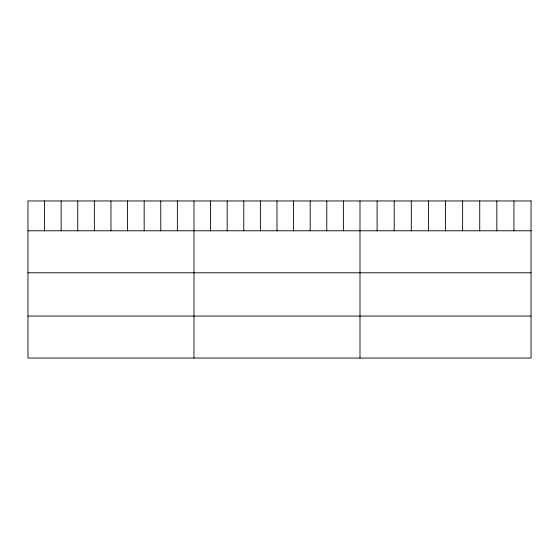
<?xml version="1.0" encoding="UTF-8"?>
<svg xmlns="http://www.w3.org/2000/svg" width="559" height="559" viewBox="0 0 559 559"><rect width="100%" height="100%" fill="white"/><g stroke="black" fill="none" stroke-linecap="round" stroke-linejoin="round"><path stroke-width="0.84" d="M27.95 230.79L531.05 230.79M27.95 272.785L531.05 272.785M27.95 316.052L531.05 316.052M513.945 200.954L513.945 230.79M496.839 200.954L496.839 230.79M479.734 200.954L479.734 230.79M462.628 200.954L462.628 230.79M445.523 200.954L445.523 230.79M428.418 200.954L428.418 230.79M411.312 200.954L411.312 230.79M394.207 200.954L394.207 230.79M377.101 200.954L377.101 230.79M359.996 200.954L359.996 358.046M343.394 200.954L343.394 230.79M326.791 200.954L326.791 230.79M310.189 200.954L310.189 230.79M293.587 200.954L293.587 230.79M276.984 200.954L276.984 230.79M260.382 200.954L260.382 230.79M243.78 200.954L243.78 230.79M227.178 200.954L227.178 230.79M210.575 200.954L210.575 230.79M193.973 200.954L193.973 358.046M177.371 200.954L177.371 230.79M160.768 200.954L160.768 230.79M144.166 200.954L144.166 230.79M127.564 200.954L127.564 230.79M110.962 200.954L110.962 230.79M94.359 200.954L94.359 230.79M77.757 200.954L77.757 230.79M61.155 200.954L61.155 230.79M44.552 200.954L44.552 230.79M531.05 200.954L27.95 200.954L27.95 358.046L531.05 358.046L531.05 200.954"/></g></svg>
